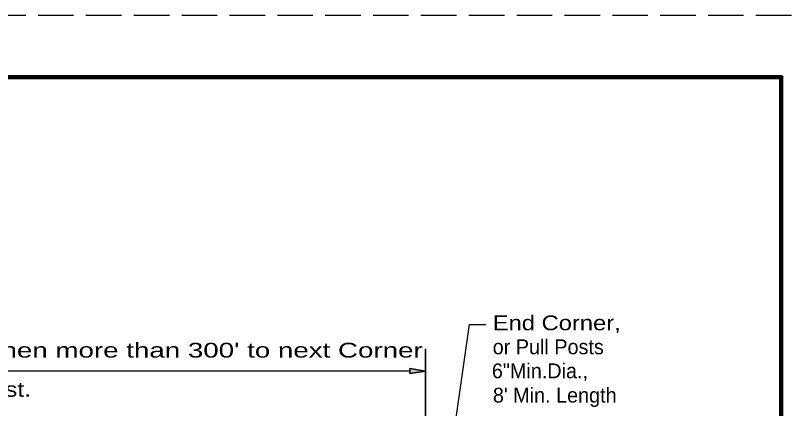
# Model space of a CAD drawing. Extents: x 35.7 to 71, y 36.4 to 58.4.
# Drawn here: x 64.59 to 70.88, y 55.24 to 58.43 of the extents above; entities that cross this region are included whole.
import ezdxf

# ---------------------------------------------------------------- set-up
doc = ezdxf.new("R2010")
doc.units = 0
doc.header["$LTSCALE"] = 0.048
doc.header["$PDMODE"] = 32
doc.header["$PDSIZE"] = 0.024
doc.linetypes.add('LONG_DASHED', pattern=[7.5, 6, -1.5])
doc.layers.add('1', color=7, linetype='Continuous', lineweight=35)
doc.layers.add('3', color=7, linetype='Continuous', lineweight=13)

msp = doc.modelspace()

# ---------------------------------------------------------------- hatches: boundary and pattern name
at = {"layer": '1'}
msp.add_hatch(color=256, dxfattribs=at).paths.add_polyline_path([(67.78567, 55.52658), (67.78567, 55.56825), (67.91067, 55.54742), (67.91067, 55.54742)])

# ---------------------------------------------------------------- linework, layer by layer
at = {"layer": '1', "linetype": 'LONG_DASHED', "lineweight": 25}
msp.add_line((70.87908, 58.42875), (35.67908, 58.42875), dxfattribs=at)
at = {"layer": '1', "lineweight": 158}
msp.add_line((70.79575, 57.92875), (38.29575, 57.92875), dxfattribs=at)
at = {"layer": '1'}
msp.add_line((67.91067, 53.9805), (67.91067, 55.72742), dxfattribs=at)
at = {"layer": '1', "lineweight": 25}
msp.add_line((67.78567, 55.54742), (61.48642, 55.54742), dxfattribs=at)
at = {"layer": '1', "lineweight": 158}
msp.add_lwpolyline([(70.79575, 57.92875), (70.79575, 36.92875), (38.29575, 36.92875)], dxfattribs=at)
at = {"layer": '1'}
msp.add_lwpolyline([(67.78567, 55.52658), (67.78567, 55.56825), (67.91067, 55.54742), (67.91067, 55.54742)], close=True, dxfattribs=at)
msp.add_point((70.79575, 57.92875), dxfattribs=at)
at = {"layer": '3', "lineweight": 25}
msp.add_lwpolyline([(67.98083, 53.918), (68.26958, 55.92442), (68.40175, 55.92442)], dxfattribs=at)

# ---------------------------------------------------------------- texts
at = {"layer": '3'}
for s, width, p in [('End Corner,', 1.2, (68.45683, 55.87817)), ("20' with two Approach Posts when more than 300' to next Corner", 1.4, (61.4345, 55.65675)), ('Pull, Intermediate, Gate or End Post.', 1.25, (61.4475, 55.3395))]:
    msp.add_text(s, height=0.12, dxfattribs=dict(at, width=width)).set_placement(p)
for s, p in [('or Pull Posts', (68.45683, 55.68392)), ('6"Min.Dia.,', (68.45008, 55.48942)), ("8' Min. Length", (68.45833, 55.29242))]:
    msp.add_text(s, height=0.12, dxfattribs=at).set_placement(p)

doc.saveas('drawing.dxf')
